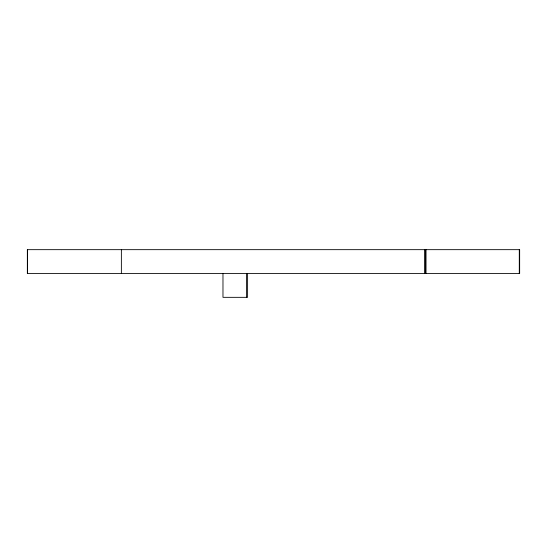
<?xml version="1.0" encoding="UTF-8"?>
<svg xmlns="http://www.w3.org/2000/svg" width="547" height="547" viewBox="0 0 547 547"><rect width="100%" height="100%" fill="white"/><g stroke="black" fill="none" stroke-linecap="round" stroke-linejoin="round"><path stroke-width="0.82" d="M519.294 249.664L519.294 273.5M425.99 249.664L425.99 273.5M425.628 249.664L425.628 273.5M424.472 249.664L424.472 273.5M247.6 273.5L247.6 297.336L222.978 297.336L222.978 273.5M246.499 273.5L246.499 297.336M121.372 249.664L121.372 273.5M27.562 249.664L27.562 273.5M519.65 249.664L27.35 249.664L27.35 273.5L519.65 273.5L519.65 249.664"/></g></svg>
